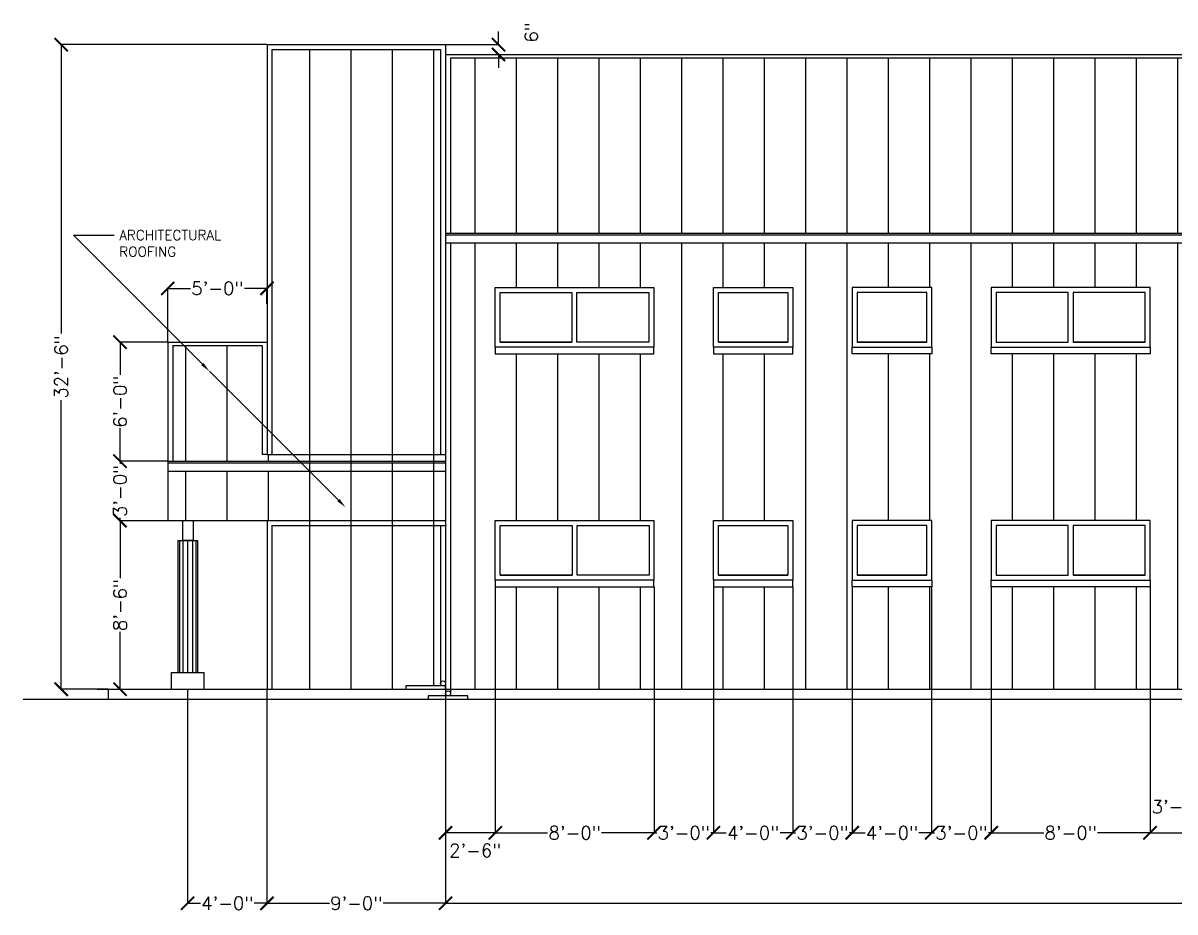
# Model space of a CAD drawing. Header units: millimetres. Extents: x -56835 to 31869, y -46987 to 26719.
# Drawn here: x -56835 to -39418, y -21010 to -7565 of the extents above; entities that cross this region are included whole.
import ezdxf

# ---------------------------------------------------------------- set-up
doc = ezdxf.new("R2010")
doc.units = ezdxf.units.MM
doc.header["$MEASUREMENT"] = 0
doc.header["$PDMODE"] = 3
doc.layers.get('0').update_dxf_attribs({"linetype": 'CONTINUOUS'})
doc.layers.get('DEFPOINTS').update_dxf_attribs({"linetype": 'CONTINUOUS'})
for name, color, linetype in [('Elevation_Cladding', 150, 'CONTINUOUS'), ('Elevation_Dim', 2, 'CONTINUOUS'), ('Elevation_GB', 41, 'CONTINUOUS'), ('Elevation_Post', 20, 'CONTINUOUS'), ('Elevation_Trim', 1, 'CONTINUOUS'), ('Floor_Plan_Downspout', 21, 'CONTINUOUS'), ('Floor_Plan_SplashGuard', 22, 'CONTINUOUS'), ('WALLS', 71, 'CONTINUOUS')]:
    doc.layers.add(name, color=color, linetype=linetype)
doc.styles.add('ROMANS-115', font='romans.shx')
doc.dimstyles.new('18-ROMANS-115-PS', dxfattribs={"dimscale": 100, "dimtxt": 2, "dimasz": 2, "dimexe": 0.0625, "dimexo": 0.03125, "dimgap": 0.03125, "dimtad": 0, "dimdec": 3, "dimlfac": 0.04, "dimzin": 3, "dimdsep": 46, "dimlunit": 4, "dimtxsty": 'ROMANS-115', "dimblk": 'ARCHTICK', "dimcen": 0.125, "dimdle": 0.0625, "dimclrd": 256, "dimclre": 256, "dimclrt": 256, "dimadec": 0, "dimazin": 0, "dimtfac": 1, "dimtdec": 3, "dimtix": 1, "dimtofl": 0, "dimtmove": 2, "dimatfit": 0, "dimfxl": 1, "dimtfillclr": 256, "dimfrac": 1, "dimtolj": 1, "dimtzin": 0, "dimarcsym": 0})
pattern_1 = [(90, (0, 0), (-625, 4e-14), [])]

# ---------------------------------------------------------------- blocks, each defined once
blk = doc.blocks.new('_ArchTick')
at = {"color": 0, "linetype": 'ByBlock', "const_width": 0.15}
blk.add_lwpolyline([(-0.5, -0.5), (0.5, 0.5)], dxfattribs=at)
blk = doc.blocks.new('*D27')
at = {"layer": 'DEFPOINTS', "color": 0}
for p in [(-50447, -17642), (-23447, -17642), (-23447, -20879)]:
    blk.add_point(p, dxfattribs=at)
at = {"layer": 'Elevation_Dim', "lineweight": -2}
for p, q in [((-50447, -17645), (-50447, -20885)), ((-23447, -17645), (-23447, -20885)), ((-50453, -20879), (-37450, -20879)), ((-23440, -20879), (-36443, -20879))]:
    blk.add_line(p, q, dxfattribs=at)
at = {"layer": 'Elevation_Dim', "lineweight": -2, "xscale": 200, "yscale": 200, "zscale": 200, "rotation": 180}
blk.add_blockref('_ArchTick', (-50447, -20879), dxfattribs=at)
at = {"layer": 'Elevation_Dim', "lineweight": -2, "xscale": 200, "yscale": 200, "zscale": 200}
blk.add_blockref('_ArchTick', (-23447, -20879), dxfattribs=at)
at = {"layer": 'Elevation_Dim', "insert": (-36947, -20879), "char_height": 200, "attachment_point": 5, "style": 'ROMANS-115'}
blk.add_mtext('\\A1;90\'-0"', dxfattribs=at)
blk = doc.blocks.new('*D31')
at = {"layer": 'DEFPOINTS', "color": 0}
for p in [(-56258, -7892), (-53147, -7892), (-55547, -17642)]:
    blk.add_point(p, dxfattribs=at)
at = {"layer": 'Elevation_Dim', "lineweight": -2}
for p, q in [((-53150, -7892), (-56265, -7892)), ((-56258, -7885), (-56258, -12263)), ((-56258, -17648), (-56258, -13270)), ((-55550, -17642), (-56265, -17642))]:
    blk.add_line(p, q, dxfattribs=at)
at = {"layer": 'Elevation_Dim', "lineweight": -2, "xscale": 200, "yscale": 200, "zscale": 200}
for p, rotation in [((-56258, -7892), 90), ((-56258, -17642), 270)]:
    blk.add_blockref('_ArchTick', p, dxfattribs=dict(at, rotation=rotation))
at = {"layer": 'Elevation_Dim', "insert": (-56258, -12767), "char_height": 200, "attachment_point": 5, "rotation": 90, "style": 'ROMANS-115'}
blk.add_mtext('\\A1;32\'-6"', dxfattribs=at)
blk = doc.blocks.new('*D32')
at = {"layer": 'DEFPOINTS', "color": 0}
for p in [(-55369, -15092), (-54647, -15092), (-55716, -17642)]:
    blk.add_point(p, dxfattribs=at)
at = {"layer": 'Elevation_Dim', "lineweight": -2}
for p, q in [((-54650, -15092), (-55375, -15092)), ((-55369, -15085), (-55369, -15959)), ((-55369, -17648), (-55369, -16774)), ((-55713, -17642), (-55363, -17642))]:
    blk.add_line(p, q, dxfattribs=at)
at = {"layer": 'Elevation_Dim', "lineweight": -2, "xscale": 200, "yscale": 200, "zscale": 200}
for p, rotation in [((-55369, -15092), 90), ((-55369, -17642), 270)]:
    blk.add_blockref('_ArchTick', p, dxfattribs=dict(at, rotation=rotation))
at = {"layer": 'Elevation_Dim', "insert": (-55369, -16367), "char_height": 200, "attachment_point": 5, "rotation": 90, "style": 'ROMANS-115'}
blk.add_mtext('\\A1;8\'-6"', dxfattribs=at)
blk = doc.blocks.new('*D33')
at = {"layer": 'DEFPOINTS', "color": 0}
for p in [(-55369, -12392), (-54647, -12392), (-54647, -14192)]:
    blk.add_point(p, dxfattribs=at)
at = {"layer": 'Elevation_Dim', "lineweight": -2}
for p, q in [((-54650, -12392), (-55375, -12392)), ((-55369, -12385), (-55369, -12888)), ((-55369, -14198), (-55369, -13695)), ((-54650, -14192), (-55375, -14192))]:
    blk.add_line(p, q, dxfattribs=at)
at = {"layer": 'Elevation_Dim', "lineweight": -2, "xscale": 200, "yscale": 200, "zscale": 200}
for p, rotation in [((-55369, -12392), 90), ((-55369, -14192), 270)]:
    blk.add_blockref('_ArchTick', p, dxfattribs=dict(at, rotation=rotation))
at = {"layer": 'Elevation_Dim', "insert": (-55369, -13292), "char_height": 200, "attachment_point": 5, "rotation": 90, "style": 'ROMANS-115'}
blk.add_mtext('\\A1;6\'-0"', dxfattribs=at)
blk = doc.blocks.new('*D34')
at = {"layer": 'DEFPOINTS', "color": 0}
for p in [(-53147, -17642), (-50447, -20879), (-50447, -20879)]:
    blk.add_point(p, dxfattribs=at)
at = {"layer": 'Elevation_Dim', "lineweight": -2}
for p, q in [((-53147, -17645), (-53147, -20885)), ((-53153, -20879), (-52204, -20879)), ((-50440, -20879), (-51389, -20879)), ((-50447, -20876), (-50447, -20873))]:
    blk.add_line(p, q, dxfattribs=at)
at = {"layer": 'Elevation_Dim', "lineweight": -2, "xscale": 200, "yscale": 200, "zscale": 200, "rotation": 180}
blk.add_blockref('_ArchTick', (-53147, -20879), dxfattribs=at)
at = {"layer": 'Elevation_Dim', "lineweight": -2, "xscale": 200, "yscale": 200, "zscale": 200}
blk.add_blockref('_ArchTick', (-50447, -20879), dxfattribs=at)
at = {"layer": 'Elevation_Dim', "insert": (-51797, -20879), "char_height": 200, "attachment_point": 5, "style": 'ROMANS-115'}
blk.add_mtext('\\A1;9\'-0"', dxfattribs=at)
blk = doc.blocks.new('*D35')
at = {"layer": 'DEFPOINTS', "color": 0}
for p in [(-50447, -7892), (-49646, -7892), (-49965, -8042)]:
    blk.add_point(p, dxfattribs=at)
at = {"layer": 'Elevation_Dim', "lineweight": -2}
for p, q in [((-49646, -7892), (-49646, -7692)), ((-50443, -7892), (-49640, -7892)), ((-49962, -8042), (-49640, -8042)), ((-49646, -8042), (-49646, -8242))]:
    blk.add_line(p, q, dxfattribs=at)
at = {"layer": 'Elevation_Dim', "lineweight": -2, "xscale": 200, "yscale": 200, "zscale": 200}
for p, rotation in [((-49646, -7892), 270), ((-49646, -8042), 90)]:
    blk.add_blockref('_ArchTick', p, dxfattribs=dict(at, rotation=rotation))
at = {"layer": 'Elevation_Dim', "insert": (-49150, -7706), "char_height": 200, "attachment_point": 5, "rotation": 90, "style": 'ROMANS-115'}
blk.add_mtext('\\A1;6"', dxfattribs=at)
blk = doc.blocks.new('*D36')
at = {"layer": 'DEFPOINTS', "color": 0}
for p in [(-54647, -11578), (-53147, -11813), (-54647, -12392)]:
    blk.add_point(p, dxfattribs=at)
at = {"layer": 'Elevation_Dim', "lineweight": -2}
for p, q in [((-54653, -11578), (-54304, -11578)), ((-54647, -12388), (-54647, -11571)), ((-53140, -11578), (-53489, -11578)), ((-53147, -11810), (-53147, -11571))]:
    blk.add_line(p, q, dxfattribs=at)
at = {"layer": 'Elevation_Dim', "lineweight": -2, "xscale": 200, "yscale": 200, "zscale": 200, "rotation": 180}
blk.add_blockref('_ArchTick', (-54647, -11578), dxfattribs=at)
at = {"layer": 'Elevation_Dim', "lineweight": -2, "xscale": 200, "yscale": 200, "zscale": 200}
blk.add_blockref('_ArchTick', (-53147, -11578), dxfattribs=at)
at = {"layer": 'Elevation_Dim', "insert": (-53897, -11578), "char_height": 200, "attachment_point": 5, "style": 'ROMANS-115'}
blk.add_mtext('\\A1;5\'-0"', dxfattribs=at)
blk = doc.blocks.new('*D37')
at = {"layer": 'DEFPOINTS', "color": 0}
for p in [(-54347, -17642), (-54347, -20879), (-53147, -20879)]:
    blk.add_point(p, dxfattribs=at)
at = {"layer": 'Elevation_Dim', "lineweight": -2}
for p, q in [((-54347, -17645), (-54347, -20885)), ((-54353, -20879), (-54154, -20879)), ((-53140, -20879), (-53339, -20879)), ((-53147, -20876), (-53147, -20873))]:
    blk.add_line(p, q, dxfattribs=at)
at = {"layer": 'Elevation_Dim', "lineweight": -2, "xscale": 200, "yscale": 200, "zscale": 200, "rotation": 180}
blk.add_blockref('_ArchTick', (-54347, -20879), dxfattribs=at)
at = {"layer": 'Elevation_Dim', "lineweight": -2, "xscale": 200, "yscale": 200, "zscale": 200}
blk.add_blockref('_ArchTick', (-53147, -20879), dxfattribs=at)
at = {"layer": 'Elevation_Dim', "insert": (-53747, -20879), "char_height": 200, "attachment_point": 5, "style": 'ROMANS-115'}
blk.add_mtext('\\A1;4\'-0"', dxfattribs=at)
blk = doc.blocks.new('*D38')
at = {"layer": 'DEFPOINTS', "color": 0}
for p in [(-42195, -16092), (-39795, -16092), (-39795, -19813)]:
    blk.add_point(p, dxfattribs=at)
at = {"layer": 'Elevation_Dim', "lineweight": -2}
for p, q in [((-42195, -16095), (-42195, -19819)), ((-39795, -16095), (-39795, -19819)), ((-42201, -19813), (-41403, -19813)), ((-39789, -19813), (-40587, -19813))]:
    blk.add_line(p, q, dxfattribs=at)
at = {"layer": 'Elevation_Dim', "lineweight": -2, "xscale": 200, "yscale": 200, "zscale": 200, "rotation": 180}
blk.add_blockref('_ArchTick', (-42195, -19813), dxfattribs=at)
at = {"layer": 'Elevation_Dim', "lineweight": -2, "xscale": 200, "yscale": 200, "zscale": 200}
blk.add_blockref('_ArchTick', (-39795, -19813), dxfattribs=at)
at = {"layer": 'Elevation_Dim', "insert": (-40995, -19813), "char_height": 200, "attachment_point": 5, "style": 'ROMANS-115'}
blk.add_mtext('\\A1;8\'-0"', dxfattribs=at)
blk = doc.blocks.new('*D39')
at = {"layer": 'DEFPOINTS', "color": 0}
for p in [(-49695, -16092), (-47295, -16092), (-47295, -19813)]:
    blk.add_point(p, dxfattribs=at)
at = {"layer": 'Elevation_Dim', "lineweight": -2}
for p, q in [((-49695, -16095), (-49695, -19819)), ((-47295, -16095), (-47295, -19819)), ((-49701, -19813), (-48903, -19813)), ((-47289, -19813), (-48087, -19813))]:
    blk.add_line(p, q, dxfattribs=at)
at = {"layer": 'Elevation_Dim', "lineweight": -2, "xscale": 200, "yscale": 200, "zscale": 200, "rotation": 180}
blk.add_blockref('_ArchTick', (-49695, -19813), dxfattribs=at)
at = {"layer": 'Elevation_Dim', "lineweight": -2, "xscale": 200, "yscale": 200, "zscale": 200}
blk.add_blockref('_ArchTick', (-47295, -19813), dxfattribs=at)
at = {"layer": 'Elevation_Dim', "insert": (-48495, -19813), "char_height": 200, "attachment_point": 5, "style": 'ROMANS-115'}
blk.add_mtext('\\A1;8\'-0"', dxfattribs=at)
blk = doc.blocks.new('*D40')
at = {"layer": 'DEFPOINTS', "color": 0}
for p in [(-46397, -16092), (-45197, -16092), (-45197, -19813)]:
    blk.add_point(p, dxfattribs=at)
at = {"layer": 'Elevation_Dim', "lineweight": -2}
for p, q in [((-46397, -16095), (-46397, -19819)), ((-45197, -16095), (-45197, -19819)), ((-46403, -19813), (-46204, -19813)), ((-45190, -19813), (-45389, -19813))]:
    blk.add_line(p, q, dxfattribs=at)
at = {"layer": 'Elevation_Dim', "lineweight": -2, "xscale": 200, "yscale": 200, "zscale": 200, "rotation": 180}
blk.add_blockref('_ArchTick', (-46397, -19813), dxfattribs=at)
at = {"layer": 'Elevation_Dim', "lineweight": -2, "xscale": 200, "yscale": 200, "zscale": 200}
blk.add_blockref('_ArchTick', (-45197, -19813), dxfattribs=at)
at = {"layer": 'Elevation_Dim', "insert": (-45797, -19813), "char_height": 200, "attachment_point": 5, "style": 'ROMANS-115'}
blk.add_mtext('\\A1;4\'-0"', dxfattribs=at)
blk = doc.blocks.new('*D41')
at = {"layer": 'DEFPOINTS', "color": 0}
for p in [(-44297, -16092), (-43097, -16092), (-43097, -19813)]:
    blk.add_point(p, dxfattribs=at)
at = {"layer": 'Elevation_Dim', "lineweight": -2}
for p, q in [((-44297, -16095), (-44297, -19819)), ((-43097, -16095), (-43097, -19819)), ((-44303, -19813), (-44104, -19813)), ((-43090, -19813), (-43289, -19813))]:
    blk.add_line(p, q, dxfattribs=at)
at = {"layer": 'Elevation_Dim', "lineweight": -2, "xscale": 200, "yscale": 200, "zscale": 200, "rotation": 180}
blk.add_blockref('_ArchTick', (-44297, -19813), dxfattribs=at)
at = {"layer": 'Elevation_Dim', "lineweight": -2, "xscale": 200, "yscale": 200, "zscale": 200}
blk.add_blockref('_ArchTick', (-43097, -19813), dxfattribs=at)
at = {"layer": 'Elevation_Dim', "insert": (-43697, -19813), "char_height": 200, "attachment_point": 5, "style": 'ROMANS-115'}
blk.add_mtext('\\A1;4\'-0"', dxfattribs=at)
blk = doc.blocks.new('*D43')
at = {"layer": 'DEFPOINTS', "color": 0}
for p in [(-47295, -19517), (-46397, -19517), (-46397, -19813)]:
    blk.add_point(p, dxfattribs=at)
at = {"layer": 'Elevation_Dim', "lineweight": -2}
for p, q in [((-47295, -19520), (-47295, -19819)), ((-46397, -19520), (-46397, -19819)), ((-47301, -19813), (-47254, -19813)), ((-46390, -19813), (-46438, -19813))]:
    blk.add_line(p, q, dxfattribs=at)
at = {"layer": 'Elevation_Dim', "lineweight": -2, "xscale": 200, "yscale": 200, "zscale": 200, "rotation": 180}
blk.add_blockref('_ArchTick', (-47295, -19813), dxfattribs=at)
at = {"layer": 'Elevation_Dim', "lineweight": -2, "xscale": 200, "yscale": 200, "zscale": 200}
blk.add_blockref('_ArchTick', (-46397, -19813), dxfattribs=at)
at = {"layer": 'Elevation_Dim', "insert": (-46846, -19813), "char_height": 200, "attachment_point": 5, "style": 'ROMANS-115'}
blk.add_mtext('\\A1;3\'-0"', dxfattribs=at)
blk = doc.blocks.new('*D44')
at = {"layer": 'DEFPOINTS', "color": 0}
for p in [(-45197, -19517), (-44298, -19517), (-44298, -19813)]:
    blk.add_point(p, dxfattribs=at)
at = {"layer": 'Elevation_Dim', "lineweight": -2}
for p, q in [((-45197, -19520), (-45197, -19819)), ((-44298, -19520), (-44298, -19819)), ((-45203, -19813), (-45155, -19813)), ((-44292, -19813), (-44339, -19813))]:
    blk.add_line(p, q, dxfattribs=at)
at = {"layer": 'Elevation_Dim', "lineweight": -2, "xscale": 200, "yscale": 200, "zscale": 200, "rotation": 180}
blk.add_blockref('_ArchTick', (-45197, -19813), dxfattribs=at)
at = {"layer": 'Elevation_Dim', "lineweight": -2, "xscale": 200, "yscale": 200, "zscale": 200}
blk.add_blockref('_ArchTick', (-44298, -19813), dxfattribs=at)
at = {"layer": 'Elevation_Dim', "insert": (-44747, -19813), "char_height": 200, "attachment_point": 5, "style": 'ROMANS-115'}
blk.add_mtext('\\A1;3\'-0"', dxfattribs=at)
blk = doc.blocks.new('*D45')
at = {"layer": 'DEFPOINTS', "color": 0}
for p in [(-43097, -19517), (-42198, -19517), (-42198, -19813)]:
    blk.add_point(p, dxfattribs=at)
at = {"layer": 'Elevation_Dim', "lineweight": -2}
for p, q in [((-43097, -19520), (-43097, -19819)), ((-42198, -19520), (-42198, -19819)), ((-43103, -19813), (-43055, -19813)), ((-42192, -19813), (-42239, -19813))]:
    blk.add_line(p, q, dxfattribs=at)
at = {"layer": 'Elevation_Dim', "lineweight": -2, "xscale": 200, "yscale": 200, "zscale": 200, "rotation": 180}
blk.add_blockref('_ArchTick', (-43097, -19813), dxfattribs=at)
at = {"layer": 'Elevation_Dim', "lineweight": -2, "xscale": 200, "yscale": 200, "zscale": 200}
blk.add_blockref('_ArchTick', (-42198, -19813), dxfattribs=at)
at = {"layer": 'Elevation_Dim', "insert": (-42647, -19813), "char_height": 200, "attachment_point": 5, "style": 'ROMANS-115'}
blk.add_mtext('\\A1;3\'-0"', dxfattribs=at)
blk = doc.blocks.new('*D46')
at = {"layer": 'DEFPOINTS', "color": 0}
for p in [(-50447, -18985), (-49695, -18985), (-50447, -19813)]:
    blk.add_point(p, dxfattribs=at)
at = {"layer": 'Elevation_Dim', "lineweight": -2}
for p, q in [((-50447, -18988), (-50447, -19819)), ((-49695, -18988), (-49695, -19819)), ((-49689, -19813), (-50453, -19813))]:
    blk.add_line(p, q, dxfattribs=at)
at = {"layer": 'Elevation_Dim', "lineweight": -2, "xscale": 200, "yscale": 200, "zscale": 200, "rotation": 180}
blk.add_blockref('_ArchTick', (-50447, -19813), dxfattribs=at)
at = {"layer": 'Elevation_Dim', "lineweight": -2, "xscale": 200, "yscale": 200, "zscale": 200}
blk.add_blockref('_ArchTick', (-49695, -19813), dxfattribs=at)
at = {"layer": 'Elevation_Dim', "insert": (-49999, -20080), "char_height": 200, "attachment_point": 5, "style": 'ROMANS-115'}
blk.add_mtext('\\A1;2\'-6"', dxfattribs=at)
blk = doc.blocks.new('*D103')
at = {"layer": 'DEFPOINTS', "color": 0}
for p in [(-38747, -15792), (-39795, -16092), (-38747, -19813)]:
    blk.add_point(p, dxfattribs=at)
at = {"layer": 'Elevation_Dim', "lineweight": -2}
for p, q in [((-38747, -15795), (-38747, -19819)), ((-39795, -16095), (-39795, -19819)), ((-39801, -19813), (-38740, -19813))]:
    blk.add_line(p, q, dxfattribs=at)
at = {"layer": 'Elevation_Dim', "lineweight": -2, "xscale": 200, "yscale": 200, "zscale": 200, "rotation": 180}
blk.add_blockref('_ArchTick', (-39795, -19813), dxfattribs=at)
at = {"layer": 'Elevation_Dim', "lineweight": -2, "xscale": 200, "yscale": 200, "zscale": 200}
blk.add_blockref('_ArchTick', (-38747, -19813), dxfattribs=at)
at = {"layer": 'Elevation_Dim', "insert": (-39205, -19418), "char_height": 200, "attachment_point": 5, "style": 'ROMANS-115'}
blk.add_mtext('\\A1;3\'-5{\\H1.000000x;\\S7#8;}"', dxfattribs=at)
blk = doc.blocks.new('*D105')
at = {"layer": 'DEFPOINTS', "color": 0}
for p in [(-55369, -14192), (-54647, -14192), (-54647, -15092)]:
    blk.add_point(p, dxfattribs=at)
at = {"layer": 'Elevation_Dim', "lineweight": -2}
for p, q in [((-54650, -14192), (-55375, -14192)), ((-55369, -14185), (-55369, -14234)), ((-54650, -15092), (-55375, -15092)), ((-55369, -15098), (-55369, -15049))]:
    blk.add_line(p, q, dxfattribs=at)
at = {"layer": 'Elevation_Dim', "lineweight": -2, "xscale": 200, "yscale": 200, "zscale": 200}
for p, rotation in [((-55369, -14192), 90), ((-55369, -15092), 270)]:
    blk.add_blockref('_ArchTick', p, dxfattribs=dict(at, rotation=rotation))
at = {"layer": 'Elevation_Dim', "insert": (-55369, -14642), "char_height": 200, "attachment_point": 5, "rotation": 90, "style": 'ROMANS-115'}
blk.add_mtext('\\A1;3\'-0"', dxfattribs=at)

msp = doc.modelspace()

# ---------------------------------------------------------------- hatches: boundary and pattern name
at = {"layer": 'Elevation_Cladding'}
h = msp.add_hatch(dxfattribs=at)
h.set_pattern_fill('LINE,_O', color=256, scale=5000, angle=90)
h.set_pattern_definition(pattern_1)
h.paths.add_polyline_path([(-50521.5867, -7966.5811), (-53071.5867, -7966.5811), (-53071.5867, -14541.5811), (-50521.5867, -14541.5811)])
h = msp.add_hatch(dxfattribs=at)
h.set_pattern_fill('LINE,_O', color=256, scale=5000, angle=90)
h.set_pattern_definition(pattern_1)
h.paths.add_polyline_path([(-23321.5867, -8091.5811), (-50371.5867, -8091.5811), (-50371.5867, -10741.5811), (-23321.5867, -10741.5811)])
h = msp.add_hatch(dxfattribs=at)
h.set_pattern_fill('LINE,_O', color=256, scale=5000, angle=90)
h.set_pattern_definition(pattern_1)
h.paths.add_polyline_path([(-50371.5867, -10891.5811), (-50371.5867, -17641.5811), (-34309.0867, -17641.5811), (-34309.0867, -15422.8311), (-32227.8367, -15422.8311), (-32227.8367, -17641.5811), (-31609.0867, -17641.5811), (-31609.0867, -15422.8311), (-30477.8367, -15422.8311), (-30477.8367, -17641.5811), (-23521.5867, -17641.5811), (-23521.5867, -10891.5811)])
h.paths.add_polyline_path([(-38146.5867, -13291.5811), (-38146.5867, -15691.5811), (-38146.5867, -15791.5811), (-38746.5867, -15791.5811), (-38746.5867, -15691.5811), (-38746.5867, -13291.5811)], flags=16)
h.paths.add_polyline_path([(-38221.5867, -13366.5811), (-38221.5867, -15616.5811), (-38671.5867, -15616.5811), (-38671.5867, -13366.5811)], flags=0)
h.paths.add_polyline_path([(-39794.918, -12466.5811), (-39794.918, -12566.5811), (-42194.918, -12566.5811), (-42194.918, -12466.5811), (-42194.918, -11566.5811), (-39794.918, -11566.5811)], flags=16)
h.paths.add_polyline_path([(-39869.918, -12391.5811), (-40957.418, -12391.5811), (-40957.418, -11641.5811), (-39869.918, -11641.5811)], flags=0)
h.paths.add_polyline_path([(-41032.418, -12391.5811), (-42119.918, -12391.5811), (-42119.918, -11641.5811), (-41032.418, -11641.5811)], flags=0)
h.paths.add_polyline_path([(-39794.918, -15091.5811), (-39794.918, -15991.5811), (-39794.918, -16091.5811), (-42194.918, -16091.5811), (-42194.918, -15991.5811), (-42194.918, -15091.5811)], flags=16)
h.paths.add_polyline_path([(-39869.918, -15166.5811), (-39869.918, -15916.5811), (-40957.418, -15916.5811), (-40957.418, -15166.5811)], flags=0)
h.paths.add_polyline_path([(-41032.418, -15166.5811), (-41032.418, -15916.5811), (-42119.918, -15916.5811), (-42119.918, -15166.5811)], flags=0)
h.paths.add_polyline_path([(-43096.5867, -12466.5811), (-43096.5867, -12566.5811), (-44296.5867, -12566.5811), (-44296.5867, -12466.5811), (-44296.5867, -11566.5811), (-43096.5867, -11566.5811)], flags=16)
h.paths.add_polyline_path([(-43171.5867, -12391.5811), (-44221.5867, -12391.5811), (-44221.5867, -11641.5811), (-43171.5867, -11641.5811)], flags=0)
h.paths.add_polyline_path([(-43096.5867, -15091.5811), (-43096.5867, -15991.5811), (-43096.5867, -16091.5811), (-44296.5867, -16091.5811), (-44296.5867, -15991.5811), (-44296.5867, -15091.5811)], flags=16)
h.paths.add_polyline_path([(-43171.5867, -15166.5811), (-43171.5867, -15916.5811), (-44221.5867, -15916.5811), (-44221.5867, -15166.5811)], flags=0)
h.paths.add_polyline_path([(-45196.5867, -12466.5811), (-45196.5867, -12566.5811), (-46396.5867, -12566.5811), (-46396.5867, -12466.5811), (-46396.5867, -11566.5811), (-45196.5867, -11566.5811)], flags=16)
h.paths.add_polyline_path([(-45271.5867, -12391.5811), (-46321.5867, -12391.5811), (-46321.5867, -11641.5811), (-45271.5867, -11641.5811)], flags=0)
h.paths.add_polyline_path([(-30646.5867, -11566.5811), (-29446.5867, -11566.5811), (-29446.5867, -12466.5811), (-29446.5867, -12566.5811), (-30646.5867, -12566.5811), (-30646.5867, -12466.5811)], flags=16)
h.paths.add_polyline_path([(-30571.5867, -12391.5811), (-30571.5867, -12054.0811), (-29521.5867, -12054.0811), (-29521.5867, -12391.5811)], flags=0)
h.paths.add_polyline_path([(-30571.5867, -11979.0811), (-30571.5867, -11641.5811), (-29521.5867, -11641.5811), (-29521.5867, -11979.0811)], flags=0)
h.paths.add_polyline_path([(-45196.5867, -15091.5811), (-45196.5867, -15991.5811), (-45196.5867, -16091.5811), (-46396.5867, -16091.5811), (-46396.5867, -15991.5811), (-46396.5867, -15091.5811)], flags=16)
h.paths.add_polyline_path([(-45271.5867, -15166.5811), (-45271.5867, -15916.5811), (-46321.5867, -15916.5811), (-46321.5867, -15166.5811)], flags=0)
h.paths.add_polyline_path([(-47298.2553, -12466.5811), (-47298.2553, -12566.5811), (-49698.2553, -12566.5811), (-49698.2553, -12466.5811), (-49698.2553, -11566.5811), (-47298.2553, -11566.5811)], flags=16)
h.paths.add_polyline_path([(-47373.2553, -12391.5811), (-48460.7553, -12391.5811), (-48460.7553, -11641.5811), (-47373.2553, -11641.5811)], flags=0)
h.paths.add_polyline_path([(-47295.1303, -15091.5811), (-47295.1303, -15991.5811), (-47295.1303, -16091.5811), (-49695.1303, -16091.5811), (-49695.1303, -15991.5811), (-49695.1303, -15091.5811)], flags=16)
h.paths.add_polyline_path([(-47370.1303, -15166.5811), (-47370.1303, -15916.5811), (-48457.6303, -15916.5811), (-48457.6303, -15166.5811)], flags=0)
h.paths.add_polyline_path([(-28246.5867, -11566.5811), (-27046.5867, -11566.5811), (-27046.5867, -12466.5811), (-27046.5867, -12566.5811), (-28246.5867, -12566.5811), (-28246.5867, -12466.5811)], flags=16)
h.paths.add_polyline_path([(-28171.5867, -12391.5811), (-28171.5867, -12054.0811), (-27121.5867, -12054.0811), (-27121.5867, -12391.5811)], flags=0)
h.paths.add_polyline_path([(-28171.5867, -11979.0811), (-28171.5867, -11641.5811), (-27121.5867, -11641.5811), (-27121.5867, -11979.0811)], flags=0)
h.paths.add_polyline_path([(-48535.7553, -12391.5811), (-49623.2553, -12391.5811), (-49623.2553, -11641.5811), (-48535.7553, -11641.5811)], flags=0)
h.paths.add_polyline_path([(-48532.6303, -15166.5811), (-48532.6303, -15916.5811), (-49620.1303, -15916.5811), (-49620.1303, -15166.5811)], flags=0)
h.paths.add_polyline_path([(-25846.5867, -11566.5811), (-24646.5867, -11566.5811), (-24646.5867, -12466.5811), (-24646.5867, -12566.5811), (-25846.5867, -12566.5811), (-25846.5867, -12466.5811)], flags=16)
h.paths.add_polyline_path([(-25771.5867, -12391.5811), (-25771.5867, -12054.0811), (-24721.5867, -12054.0811), (-24721.5867, -12391.5811)], flags=0)
h.paths.add_polyline_path([(-25771.5867, -11979.0811), (-25771.5867, -11641.5811), (-24721.5867, -11641.5811), (-24721.5867, -11979.0811)], flags=0)
h = msp.add_hatch(dxfattribs=at)
h.set_pattern_fill('LINE,_O', color=256, scale=5000, angle=90)
h.set_pattern_definition([(90, (0, 450), (-625, 4e-14), [])])
h.paths.add_polyline_path([(-54571.5867, -12441.5811), (-54571.5867, -14191.5811), (-50446.5867, -14191.5811), (-50446.5867, -14091.5811), (-53146.5867, -14091.5811), (-53221.5867, -14091.5811), (-53221.5867, -12441.5811)])
h = msp.add_hatch(dxfattribs=at)
h.set_pattern_fill('LINE,_O', color=256, scale=5000, angle=90)
h.set_pattern_definition([(90, (0, 150), (-625, 4e-14), [])])
h.paths.add_polyline_path([(-50446.5867, -15091.5811), (-50446.5867, -14341.5811), (-54646.5867, -14341.5811), (-54646.5867, -15091.5811)])
h = msp.add_hatch(dxfattribs=at)
h.set_pattern_fill('LINE,_O', color=256, scale=5000, angle=90)
h.set_pattern_definition(pattern_1)
h.paths.add_polyline_path([(-50521.5867, -15016.5811), (-53071.5867, -15016.5811), (-53071.5867, -17641.5811), (-51046.5867, -17641.5811), (-51046.5867, -17591.5811), (-50484.0867, -17591.5811, -0.4142135624), (-50521.5867, -17554.0811)])

# ---------------------------------------------------------------- linework, layer by layer
at = {"layer": 'Elevation_Dim'}
msp.add_line((-52067.774, -14780.517), (-54018.3106, -12829.9803), dxfattribs=at)
msp.add_lwpolyline([(-54124.3766, -12723.9143), (-56074.9133, -10773.3776), (-55455.1344, -10773.3776)], dxfattribs=at)
for points in [[(-47298.2553, -12466.5811), (-49698.2553, -12466.5811), (-49698.2553, -12566.5811), (-47298.2553, -12566.5811)], [(-45196.5867, -12466.5811), (-46396.5867, -12466.5811), (-46396.5867, -12566.5811), (-45196.5867, -12566.5811)], [(-44296.5867, -12466.5811), (-43096.5867, -12466.5811), (-43096.5867, -12566.5811), (-44296.5867, -12566.5811)], [(-42194.918, -12466.5811), (-39794.918, -12466.5811), (-39794.918, -12566.5811), (-42194.918, -12566.5811)], [(-47295.1303, -15991.5811), (-49695.1303, -15991.5811), (-49695.1303, -16091.5811), (-47295.1303, -16091.5811)], [(-45196.5867, -15991.5811), (-46396.5867, -15991.5811), (-46396.5867, -16091.5811), (-45196.5867, -16091.5811)], [(-44296.5867, -15991.5811), (-43096.5867, -15991.5811), (-43096.5867, -16091.5811), (-44296.5867, -16091.5811)], [(-42194.918, -15991.5811), (-39794.918, -15991.5811), (-39794.918, -16091.5811), (-42194.918, -16091.5811)]]:
    msp.add_lwpolyline(points, close=True, dxfattribs=at)
for points in [[(-54106.699, -12706.2366), (-54018.3106, -12829.9803), (-54142.0543, -12741.5919)], [(-52050.0963, -14762.8393), (-51961.7079, -14886.583), (-52085.4516, -14798.1946)]]:
    msp.add_solid(points, dxfattribs=at)
at = {"layer": 'Elevation_GB'}
for p, q in [((-55546.5867, -17641.5811), (-23446.5867, -17641.5811)), ((-55546.5867, -17641.5811), (-55546.5867, -17791.5811)), ((-50446.5867, -17641.5811), (-50446.5867, -17791.5811)), ((-56835.4039, -17791.5811), (-21576.3027, -17791.5811))]:
    msp.add_line(p, q, dxfattribs=at)
at = {"layer": 'Elevation_Post'}
for p, q in [((-54496.5867, -15391.5811), (-54496.5867, -17391.5811)), ((-54496.5867, -15391.5811), (-54196.5867, -15391.5811)), ((-54471.5867, -15391.5811), (-54471.5867, -17391.5811)), ((-54421.5867, -15391.5811), (-54421.5867, -17391.5811)), ((-54346.5867, -15391.5811), (-54346.5867, -17391.5811)), ((-54271.5867, -15391.5811), (-54271.5867, -17391.5811)), ((-54221.5867, -15391.5811), (-54221.5867, -17391.5811)), ((-54196.5867, -15391.5811), (-54196.5867, -17391.5811))]:
    msp.add_line(p, q, dxfattribs=at)
for points in [[(-54419.2305, -15091.5811), (-54265.0927, -15091.5811), (-54265.0927, -15391.5811), (-54419.2305, -15391.5811)], [(-54596.5867, -17391.5811), (-54596.5867, -17641.5811), (-54096.5867, -17641.5811), (-54096.5867, -17391.5811)]]:
    msp.add_lwpolyline(points, close=True, dxfattribs=at)
at = {"layer": 'Elevation_Trim'}
for p, q in [((-53071.5867, -7966.5811), (-53071.5867, -14091.5811)), ((-53071.5867, -7966.5811), (-50521.5867, -7966.5811)), ((-50521.5867, -7966.5811), (-50521.5867, -14091.5811)), ((-50371.5867, -8091.5811), (-23321.5867, -8091.5811)), ((-50371.5867, -8091.5811), (-50371.5867, -10741.5811)), ((-50446.5867, -10766.5811), (-23446.5867, -10766.5811)), ((-50446.5867, -10891.5811), (-23446.5867, -10891.5811)), ((-54571.5867, -12441.5811), (-53221.5867, -12441.5811)), ((-54571.5867, -12441.5811), (-54571.5867, -14191.5811)), ((-53221.5867, -12441.5811), (-53221.5867, -14091.5811)), ((-53146.5867, -14091.5811), (-53221.5867, -14091.5811)), ((-54646.5867, -14216.5811), (-50446.5867, -14216.5811)), ((-54646.5867, -14341.5811), (-50446.5867, -14341.5811)), ((-53071.5867, -15166.5811), (-50446.5867, -15166.5811)), ((-53071.5867, -15166.5811), (-53071.5867, -17641.5811))]:
    msp.add_line(p, q, dxfattribs=at)
at = {"layer": 'Floor_Plan_Downspout'}
for p, q in [((-50446.5867, -10891.5811), (-50446.5867, -17704.0811)), ((-50371.5867, -10891.5811), (-50371.5867, -17704.0811)), ((-50521.5867, -15166.5811), (-50521.5867, -17554.0811))]:
    msp.add_line(p, q, dxfattribs=at)
for centre in [(-50484.0867, -17554.0811), (-50409.0867, -17704.0811)]:
    msp.add_circle(centre, 37.5, dxfattribs=at)
at = {"layer": 'Floor_Plan_SplashGuard'}
for points in [[(-51046.5867, -17641.5811), (-50446.5867, -17641.5811), (-50446.5867, -17591.5811), (-51046.5867, -17591.5811)], [(-50709.0867, -17791.5811), (-50109.0867, -17791.5811), (-50109.0867, -17741.5811), (-50709.0867, -17741.5811)]]:
    msp.add_lwpolyline(points, close=True, dxfattribs=at)
at = {"layer": 'WALLS'}
for p, q in [((-53146.5867, -7891.5811), (-53146.5867, -14091.5811)), ((-53146.5867, -7891.5811), (-50446.5867, -7891.5811)), ((-50446.5867, -7891.5811), (-50446.5867, -17641.5811)), ((-50446.5867, -8041.5811), (-23246.5867, -8041.5811)), ((-50446.5867, -10741.5811), (-23246.5867, -10741.5811)), ((-54646.5867, -12391.5811), (-54646.5867, -15091.5811)), ((-54646.5867, -12391.5811), (-53146.5867, -12391.5811)), ((-49623.2553, -12391.5811), (-48535.7553, -12391.5811)), ((-46321.5867, -12391.5811), (-45271.5867, -12391.5811)), ((-43171.5867, -12391.5811), (-44221.5867, -12391.5811)), ((-39869.918, -12391.5811), (-40957.418, -12391.5811)), ((-53146.5867, -14091.5811), (-50446.5867, -14091.5811)), ((-54646.5867, -14191.5811), (-50446.5867, -14191.5811)), ((-54646.5867, -15091.5811), (-50446.5867, -15091.5811)), ((-53146.5867, -15091.5811), (-53146.5867, -17641.5811)), ((-49620.1303, -15916.5811), (-48532.6303, -15916.5811)), ((-46321.5867, -15916.5811), (-45271.5867, -15916.5811)), ((-43171.5867, -15916.5811), (-44221.5867, -15916.5811)), ((-39869.918, -15916.5811), (-40957.418, -15916.5811))]:
    msp.add_line(p, q, dxfattribs=at)
for points in [[(-49698.2553, -12466.5811), (-49698.2553, -11566.5811), (-47298.2553, -11566.5811), (-47298.2553, -12466.5811)], [(-49623.2553, -12391.5811), (-49623.2553, -11641.5811), (-48535.7553, -11641.5811), (-48535.7553, -12391.5811)], [(-48460.7553, -12391.5811), (-48460.7553, -11641.5811), (-47373.2553, -11641.5811), (-47373.2553, -12391.5811)], [(-46396.5867, -12466.5811), (-46396.5867, -11566.5811), (-45196.5867, -11566.5811), (-45196.5867, -12466.5811)], [(-46321.5867, -12391.5811), (-46321.5867, -11641.5811), (-45271.5867, -11641.5811), (-45271.5867, -12391.5811)], [(-43096.5867, -12466.5811), (-43096.5867, -11566.5811), (-44296.5867, -11566.5811), (-44296.5867, -12466.5811)], [(-43171.5867, -12391.5811), (-43171.5867, -11641.5811), (-44221.5867, -11641.5811), (-44221.5867, -12391.5811)], [(-39794.918, -12466.5811), (-39794.918, -11566.5811), (-42194.918, -11566.5811), (-42194.918, -12466.5811)], [(-41032.418, -12391.5811), (-41032.418, -11641.5811), (-42119.918, -11641.5811), (-42119.918, -12391.5811)], [(-39869.918, -12391.5811), (-39869.918, -11641.5811), (-40957.418, -11641.5811), (-40957.418, -12391.5811)], [(-49695.1303, -15991.5811), (-49695.1303, -15091.5811), (-47295.1303, -15091.5811), (-47295.1303, -15991.5811)], [(-46396.5867, -15991.5811), (-46396.5867, -15091.5811), (-45196.5867, -15091.5811), (-45196.5867, -15991.5811)], [(-43096.5867, -15991.5811), (-43096.5867, -15091.5811), (-44296.5867, -15091.5811), (-44296.5867, -15991.5811)], [(-39794.918, -15991.5811), (-39794.918, -15091.5811), (-42194.918, -15091.5811), (-42194.918, -15991.5811)], [(-49620.1303, -15916.5811), (-49620.1303, -15166.5811), (-48532.6303, -15166.5811), (-48532.6303, -15916.5811)], [(-48457.6303, -15916.5811), (-48457.6303, -15166.5811), (-47370.1303, -15166.5811), (-47370.1303, -15916.5811)], [(-46321.5867, -15916.5811), (-46321.5867, -15166.5811), (-45271.5867, -15166.5811), (-45271.5867, -15916.5811)], [(-43171.5867, -15916.5811), (-43171.5867, -15166.5811), (-44221.5867, -15166.5811), (-44221.5867, -15916.5811)], [(-41032.418, -15916.5811), (-41032.418, -15166.5811), (-42119.918, -15166.5811), (-42119.918, -15916.5811)], [(-39869.918, -15916.5811), (-39869.918, -15166.5811), (-40957.418, -15166.5811), (-40957.418, -15916.5811)]]:
    msp.add_lwpolyline(points, close=True, dxfattribs=at)

# ---------------------------------------------------------------- texts
at = {"layer": 'Elevation_Dim', "insert": (-55380.1344, -10698.3776), "char_height": 150, "attachment_point": 1, "style": 'ROMANS-115'}
msp.add_mtext('\\A1;ARCHITECTURAL\\PROOFING', dxfattribs=at)

# ---------------------------------------------------------------- dimensions: what is measured, and where the dimension line sits
at = {"layer": 'Elevation_Dim'}
dim = msp.add_linear_dim(base=(-49645.8715, -7891.5811), p1=(-49964.7341, -8041.5811), p2=(-50446.5867, -7891.5811), angle=90, dimstyle='18-ROMANS-115-PS', override={"dimpost": '\\X', "dimtmove": 2}, dxfattribs=at)
dim.commit()
dim.dimension.update_dxf_attribs({"geometry": '*D35', "text_midpoint": (-49149.9563, -7705.5203), "dimtype": 160})
for base, p1, p2, picture, middle in [((-56258.3527, -7891.5811), (-55546.5867, -17641.5811), (-53146.5867, -7891.5811), '*D31', (-56258.3527, -12766.5811)), ((-55369.061, -12391.5811), (-54646.5867, -14191.5811), (-54646.5867, -12391.5811), '*D33', (-55369.061, -13291.5811)), ((-55369.061, -14191.5811), (-54646.5867, -15091.5811), (-54646.5867, -14191.5811), '*D105', (-55369.061, -14641.5811)), ((-55369.061, -15091.5811), (-55715.7807, -17641.5811), (-54646.5867, -15091.5811), '*D32', (-55369.061, -16366.5811))]:
    dim = msp.add_linear_dim(base=base, p1=p1, p2=p2, angle=90, dimstyle='18-ROMANS-115-PS', override={"dimpost": '\\X'}, dxfattribs=at)
    dim.commit()
    dim.dimension.update_dxf_attribs({"geometry": picture, "text_midpoint": middle})
for base, p1, p2, picture, middle in [((-54646.5867, -11577.7138), (-53146.5867, -11813.1734), (-54646.5867, -12391.5811), '*D36', (-53896.5867, -11577.7138)), ((-47295.1303, -19812.9104), (-49695.1303, -16091.5811), (-47295.1303, -16091.5811), '*D39', (-48495.1303, -19812.9104)), ((-45196.5867, -19812.9104), (-46396.5867, -16091.5811), (-45196.5867, -16091.5811), '*D40', (-45796.5867, -19812.9104)), ((-43096.5867, -19812.9104), (-44296.5867, -16091.5811), (-43096.5867, -16091.5811), '*D41', (-43696.5867, -19812.9104)), ((-39794.918, -19812.9104), (-42194.918, -16091.5811), (-39794.918, -16091.5811), '*D38', (-40994.918, -19812.9104)), ((-54346.5867, -20878.8406), (-53146.5867, -20878.8406), (-54346.5867, -17641.5811), '*D37', (-53746.5867, -20878.8406)), ((-50446.5867, -20878.8406), (-53146.5867, -17641.5811), (-50446.5867, -20878.8406), '*D34', (-51796.5867, -20878.8406)), ((-23446.5867, -20878.8406), (-50446.5867, -17641.5811), (-23446.5867, -17641.5811), '*D27', (-36946.5867, -20878.8406)), ((-46396.5867, -19812.9104), (-47295.1303, -19517.1275), (-46396.5867, -19517.1275), '*D43', (-46845.8585, -19812.9104)), ((-44298.043, -19812.9104), (-45196.5867, -19517.1275), (-44298.043, -19517.1275), '*D44', (-44747.3149, -19812.9104)), ((-42198.043, -19812.9104), (-43096.5867, -19517.1275), (-42198.043, -19517.1275), '*D45', (-42647.3149, -19812.9104))]:
    dim = msp.add_linear_dim(base=base, p1=p1, p2=p2, dimstyle='18-ROMANS-115-PS', override={"dimpost": '\\X'}, dxfattribs=at)
    dim.commit()
    dim.dimension.update_dxf_attribs({"geometry": picture, "text_midpoint": middle})
for base, p1, p2, picture, middle in [((-38746.5867, -19812.9104), (-39794.918, -16091.5811), (-38746.5867, -15791.5811), '*D103', (-39204.9991, -19417.5693)), ((-50446.5867, -19812.9104), (-49695.1303, -18985.0856), (-50446.5867, -18985.0856), '*D46', (-49999.1618, -20079.5414))]:
    dim = msp.add_linear_dim(base=base, p1=p1, p2=p2, dimstyle='18-ROMANS-115-PS', override={"dimpost": '\\X'}, dxfattribs=at)
    dim.commit()
    dim.dimension.update_dxf_attribs({"geometry": picture, "text_midpoint": middle, "dimtype": 160})

doc.saveas('drawing.dxf')
